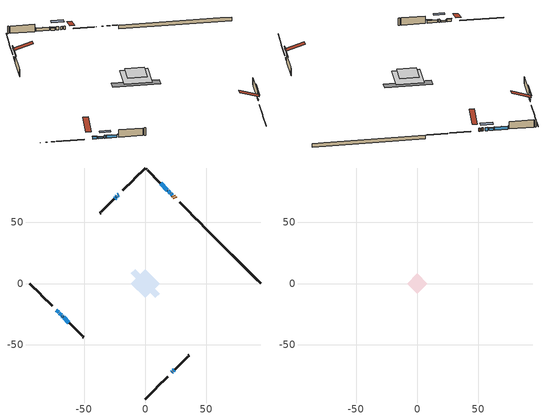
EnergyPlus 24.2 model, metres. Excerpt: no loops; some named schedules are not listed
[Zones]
conditioned space
 floor outside (Floor1 construction): -4.31,0 0,4.31 4.31,0 0,-4.31 z0.61
 floor adiabatic (AdiabaticFloorConstruction): -11.78,0 0,11.78 11.78,0 0,-11.78 z3.05
 floor foundation (Slab1 construction): -11.8,8.37 -8.37,11.8 11.8,-8.37 8.37,-11.8 z-1.83
 wall outside (RimJoist1 construction): 0,-94.37 8.85,-85.52 / -94.37,0 -85.52,-8.85 / 0,94.37 -8.85,85.52 / 46.51,47.86 37.66,56.71 z0.61:0.91
 wall outside (RimJoist2 construction): 9.51,-84.86 18.36,-76.01 / -84.86,-9.51 -76.01,-18.36 / -9.51,84.86 -18.36,76.01 / 37.01,57.36 28.16,66.21 z0.61:0.91
 wall outside (AdiabaticWallConstruction 1): 24.7,69.67 24.09,70.28 / 23.44,70.93 22.82,71.55 z0.61:2.64
 wall outside (AdiabaticWallConstruction): 22.17,72.2 21.09,73.28 z0.61:2.74; 21.81,-72.56 22.25,-72.13 z0.61:1.22; 20.43,73.94 18.71,75.66 / -72.56,-21.81 -70.76,-23.61 z0.61:2.13; -21.81,72.56 -22.46,71.91 z0.61:1.63; -70.11,-24.27 -68.31,-26.06 z0.61:1.53; -23.11,71.26 -23.55,70.82 z0.61:0.87; 22.9,-71.47 23.76,-70.61 z0.61:0.86; 18.05,76.32 12.66,81.71 / -67.65,-26.72 -67.33,-27.04 z0.61:2.64; -24.2,70.17 -25.07,69.3 z0.61:1.83; -66.67,-27.7 -62.36,-32.01 z0.61:2.39
 wall outside (Wall1 construction): 24.42,-69.95 34.57,-59.8 / -61.71,-32.67 -51.56,-42.81 / -25.72,68.65 -35.87,58.5 / 12,82.37 1.85,92.52 z0.61:5.49
 wall outside (Wall3 construction): 35.23,-59.15 35.77,-58.61 / -50.9,-43.47 -50.36,-44.01 / -36.53,57.84 -37.07,57.3 / 1.2,93.17 0.66,93.71 z0.61:5.49
 wall foundation (FoundationWall1 construction): 47.17,47.2,-1.83 47.17,47.2,0.61 89.65,4.72,0.61 89.65,4.72,0.54 94.37,0,0.54 94.37,0,-1.83
 window (WindowConstruction): 22.17,72.21 21.09,73.28 z0.61:2.74
 window (WindowConstruction 6): 21.81,-72.56 22.24,-72.13 z0.61:1.22
 window (WindowConstruction 1): 20.43,73.94 18.71,75.66 z0.61:2.13
 window (WindowConstruction 7): -21.81,72.56 -22.46,71.91 z0.61:1.62
 window (WindowConstruction 8): -72.56,-21.81 -70.76,-23.61 z0.61:2.13
 window (WindowConstruction 9): -70.11,-24.27 -68.31,-26.06 z0.61:1.52
 window (WindowConstruction 10): -23.12,71.25 -23.55,70.82 z0.61:0.86
 window (WindowConstruction 11): 22.9,-71.47 23.76,-70.61 z0.61:0.86
 window (WindowConstruction 2): 18.05,76.32 12.66,81.71 z0.61:2.64
 window (WindowConstruction 3): -24.2,70.17 -25.07,69.3 z0.61:1.83
 window (WindowConstruction 4): -67.65,-26.72 -67.33,-27.04 z0.61:2.64
 window (WindowConstruction 5): -66.67,-27.7 -62.36,-32.01 z0.61:2.39
 door (Door): 24.7,69.67 24.09,70.28 z0.61:2.64
 door (Door 1): 23.44,70.93 22.82,71.55 z0.61:2.64
 ceiling adiabatic (AdiabaticFloorConstruction): 0,-11.78 11.78,0 0,11.78 -11.78,0 z3.05
attic - vented
 floor to conditioned space (Floor2 construction Reversed): -8.35,0 0,8.35 8.35,0 0,-8.35 z5.49
 roof outside (Roof1 construction): 21.16,-73.22,5.49 13.03,-65.09,9.32 10.88,-67.23,9.32 19.01,-75.36,5.49; -73.22,-21.16,5.49 -65.09,-13.03,9.32 -67.23,-10.88,9.32 -75.36,-19.01,5.49; -21.16,73.22,5.49 -13.03,65.09,9.32 -10.88,67.23,9.32 -19.01,75.36,5.49; 25.36,69.01,5.49 17.23,60.88,9.32 19.37,58.74,9.32 27.5,66.87,5.49
shading: 18.93,75.44 24.32,70.05 26.05,71.77 20.66,77.17 z5.79; 22.46,-71.92 21.6,-72.77 21.81,-72.98 22.67,-72.13 z1.52; 18.5,75.88 20.64,73.73 20.85,73.94 18.71,76.09 z2.43; -22.67,71.7 -21.6,72.77 -21.81,72.98 -22.88,71.91 z1.92; -70.55,-23.82 -72.77,-21.6 -72.98,-21.81 -70.76,-24.03 z2.43; -68.1,-26.27 -70.32,-24.05 -70.53,-24.27 -68.31,-26.48 z1.82; -27.86,66.51 -18.8,75.57 -19.02,75.78 -28.07,66.72 z6.96; 28.08,-66.3 18.59,-75.78 18.8,-75.99 28.29,-66.51 z6.96; 12.45,81.92 18.26,76.11 18.47,76.32 12.66,82.13 z2.94; -25.28,69.09 -23.99,70.38 -24.2,70.59 -25.49,69.3 z2.13; -65.17,-29.2 -69.81,-24.56 -71.1,-25.85 -66.47,-30.49 z5.69; -62.15,-32.22 -66.88,-27.49 -67.1,-27.7 -62.36,-32.43 z2.69
[Building]
Building 1: Terrain=Suburbs
[Site:Location]
Toronto City Centre_ON: Latitude {deg}=43.63; Longitude {deg}=-79.39; Time Zone {hr}=-5; Elevation {m}=77; Keep Site Location Information=Yes
[Site:GroundTemperature:Shallow]
5.01852, 3.26908, 3.12898, 3.95918, 7.29196, 10.6092, 13.4851, 15.3069, 15.4617, 13.9799, 11.1774, 7.9619
[Site:WaterMainsTemperature]
Calculation Method=Schedule; Temperature Schedule=mains temperature schedule
[Material] Roughness=Rough; Thermal Absorptance=0.9
Name | Thickness {m} | Conductivity {W/m-K} | Density {kg/m3} | Specific Heat {J/kg-K} | Solar Absorptance | Visible Absorptance
asphalt or fiberglass shingles | 0.00635 | 0.162714 | 1121.4 | 1465.45 | 0.4 | 0.4
ceiling stud and cavity | 0.1397 | 0.0798161 | 65.682 | 1177.47 | 0.7 | 0.7
concrete 4.0 in. | 0.1016 | 1.803125 | 2242.8 | 837.4 | 0.7 | 0.7
concrete 8.0 in. | 0.2032 | 1.803125 | 2242.8 | 837.4 | 0.7 | 0.7
door material | 0.04445 | 0.053851 | 512.64 | 1214.23 | 0.7 | 0.7
door material 1 | 0.04445 | 0.327969 | 512.64 | 1214.23 | 0.7 | 0.7
exterior vertical ins | 0.0460229 | 0.029427 | 32.04 | 1214.23 | 0.7 | 0.7
floor covering | 0.0127 | 0.0433444 | 54.468 | 1339.84 | 0.6 | 0.6
floor rigid ins | 0.051816 | 0.029427 | 32.04 | 1214.23 | 0.7 | 0.7
floor rigid ins 1; wall rigid ins | 0.512978 | 0.029427 | 32.04 | 1214.23 | 0.7 | 0.7
floor stud and cavity | 0.1397 | 0.194838 | 92.3553 | 1139.71 | 0.7 | 0.7
floor stud and cavity 1 | 0.1397 | 1.75129 | 37.0049 | 1207.88 | 0.7 | 0.7
furniture material conditioned space 1 | 0.1524 | 0.115458 | 640.8 | 1214.23 | 0.6 | 0.6
gypsum board | 0.0127 | 0.160291 | 801 | 837.4 | 0.6 | 0.6
gypsum board 1 | 0.0127 | 0.160291 | 801 | 837.4 | 0.7 | 0.7
osb sheathing 0.5 in. | 0.0127 | 0.115458 | 512.64 | 1214.23 | 0.7 | 0.7
osb sheathing 0.75 in. | 0.01905 | 0.115458 | 512.64 | 1214.23 | 0.7 | 0.7
osb sheathing 2.0 in. | 0.0508 | 0.115458 | 512.64 | 1214.23 | 0.7 | 0.7
rim joist stud and cavity | 0.0508 | 0.0451784 | 125.044 | 1163.47 | 0.6 | 0.6
rim joist stud and cavity 1 | 0.0508 | 0.0293316 | 125.044 | 1163.47 | 0.6 | 0.6
wall stud and cavity | 0.1397 | 0.079737 | 139.0536 | 1170.24 | 0.7 | 0.7
wall stud and cavity 1 | 0.1397 | 0.0823012 | 139.0536 | 1170.24 | 0.7 | 0.7
wall stud and cavity 2 | 0.0889 | 0.380278 | 52.3479 | 1209.89 | 0.7 | 0.7
wall stud and cavity 3 | 0.0889 | 0.391764 | 83.0341 | 1211.67 | 0.7 | 0.7
wood siding | 0.0254 | 0.102417 | 544.68 | 1172.36 | 0.4 | 0.4
wood siding 1; wood siding 2; wood siding 3 | 0.0254 | 0.102417 | 544.68 | 1172.36 | 0.7 | 0.7
[WindowMaterial:SimpleGlazingSystem]
Name | U-Factor {W/m2-K} | Solar Heat Gain Coefficient
WindowMaterial | 2.48015 | 0.59
WindowMaterial 1 | 2.52217 | 0.59
WindowMaterial 10 | 3.13937 | 0.25
WindowMaterial 2 | 2.39498 | 0.64
WindowMaterial 3 | 2.50457 | 0.56
WindowMaterial 4 | 3.08826 | 0.59
WindowMaterial 5 | 2.51308 | 0.59
WindowMaterial 6 | 2.71579 | 0.43
WindowMaterial 7 | 2.56816 | 0.53
WindowMaterial 8 | 2.36545 | 0.65
WindowMaterial 9 | 2.42394 | 0.63
[Construction]
AdiabaticFloorConstruction: floor stud and cavity 1, floor rigid ins 1, osb sheathing 0.75 in., floor covering
AdiabaticWallConstruction: wood siding 2, wall rigid ins, wall stud and cavity 2, gypsum board
AdiabaticWallConstruction 1: wood siding 3, wall rigid ins, wall stud and cavity 2, gypsum board
Door: door material
Door 1: door material 1
Floor1 construction: floor stud and cavity, floor rigid ins, osb sheathing 0.75 in., floor covering
Floor2 construction Reversed: gypsum board, ceiling stud and cavity
FoundationWall1 construction: concrete 8.0 in., gypsum board 1
furniture construction conditioned space 1: furniture material conditioned space 1
PartitionWallConstruction: gypsum board, wall stud and cavity 3, gypsum board
RimJoist1 construction: wood siding 1, osb sheathing 2.0 in., rim joist stud and cavity
RimJoist2 construction: wood siding 1, osb sheathing 2.0 in., rim joist stud and cavity 1
Roof1 construction: asphalt or fiberglass shingles
Slab1 construction: concrete 4.0 in.
Wall1 construction: wood siding, osb sheathing 0.5 in., wall stud and cavity, gypsum board
Wall3 construction: wood siding, osb sheathing 0.5 in., wall stud and cavity 1, gypsum board
WindowConstruction: WindowMaterial
WindowConstruction 1: WindowMaterial 1
WindowConstruction 10; WindowConstruction 11: WindowMaterial 10
WindowConstruction 2: WindowMaterial 2
WindowConstruction 3: WindowMaterial 3
WindowConstruction 4: WindowMaterial 4
WindowConstruction 5: WindowMaterial 5
WindowConstruction 6: WindowMaterial 6
WindowConstruction 7: WindowMaterial 7
WindowConstruction 8: WindowMaterial 8
WindowConstruction 9: WindowMaterial 9
[Zone] Multiplier=1; Part of Total Floor Area=Yes
Name | Volume {m3}
attic - vented | 86.698
conditioned space | 1014
[Space]
Name | Zone | Volume {m3}
attic - vented 1 | attic - vented | 86.698
conditioned space 1 | conditioned space | 1014
[ZoneInfiltration:EffectiveLeakageArea]
infil attic - vented 1: Zone or Space=attic - vented 1; Schedule=Always On Discrete; Effective Air Leakage Area {cm2}=5867.37; Stack Coefficient=0.000266512; Wind Coefficient=1.10301e-05
[ZoneMixing]
whole house fan mix: Zone or Space=attic - vented; Schedule=Always On Continuous; Design Flow Rate Calculation Method=Flow/Zone; Design Flow Rate {m3/s}=0; Source Zone or Space=conditioned space
[SurfaceProperty:ExposedFoundationPerimeter]
Slab1: Exposed Perimeter Calculation Method=TotalExposedPerimeter; Total Exposed Perimeter {m}=66.752
[InternalMass] Zone or ZoneList=conditioned space; Space or SpaceList=conditioned space 1
Name | Construction | Surface Area {m2}
furniture mass conditioned space 1 | furniture construction conditioned space 1 | 181.2
partition wall mass | PartitionWallConstruction | 453
[Lights]
interior lighting: Zone or ZoneList or Space or SpaceList=conditioned space 1; Schedule=interior lighting schedule; Design Level Calculation Method=LightingLevel; Lighting Level {W}=343.2; Return Air Fraction=0; Fraction Radiant=0.6; Fraction Visible=0.2; Fraction Replaceable=1
[People]
occupants: Zone or ZoneList or Space or SpaceList=conditioned space 1; Number of People Schedule=occupants schedule; Number of People Calculation Method=People; Number of People=3; Fraction Radiant=0.314171; Sensible Heat Fraction=0.56303; Activity Level Schedule=occupants activity schedule; Carbon Dioxide Generation Rate {m3/s-W}=0; Enable ASHRAE 55 Comfort Warnings=No; Mean Radiant Temperature Calculation Type=EnclosureAveraged
[ElectricEquipment] Zone or ZoneList or Space or SpaceList=conditioned space 1; Design Level Calculation Method=EquipmentLevel
Name | Schedule | Design Level {W} | Fraction Latent | Fraction Radiant | Fraction Lost
clothes dryer | clothes dryer schedule | 140.772 | 0.015 | 0.081 | 0.85
clothes washer | clothes washer schedule | 32.1985 | 0.03 | 0.162 | 0.7
cooking range | cooking range schedule | 215.147 | 0.08 | 0.432 | 0.2
dishwasher | dishwasher schedule | 66.8632 | 0.3 | 0.18 | 0.4
fridge | fridge schedule | 72.9452 | 0 | 0.6 | 0
mech vent bath fan 0 | mech vent bath fan 0 schedule | 50.2 | 0 | 0 | 1
mech vent bath fan 1 | mech vent bath fan 1 schedule | 50.2 | 0 | 0 | 1
mech vent bath fan 2 | mech vent bath fan 2 schedule | 50.2 | 0 | 0 | 1
mech vent bath fan 3 | mech vent bath fan 3 schedule | 50.2 | 0 | 0 | 1
mech vent house fan | mech vent house fan schedule | 0 | 0 | 0 | 1
mech vent house fan cfis | mech vent house fan cfis schedule | 0 | 0 | 0 | 0
mech vent range fan 0 | mech vent range fan 0 schedule | 57 | 0 | 0 | 1
mech vent range fan 1 | mech vent range fan 1 schedule | 57 | 0 | 0 | 1
misc plug loads | misc plug loads schedule | 494.7 | 0.045 | 0.513 | 0.1
whole house fan | Always On Discrete | 0 | 0 | 0 | 1
[OtherEquipment] Zone or ZoneList or Space or SpaceList=conditioned space 1; Design Level Calculation Method=EquipmentLevel
Name | Fuel Type | Schedule | Design Level {W} | Fraction Latent | Fraction Radiant | Fraction Lost
clothes dryer 1 | Electricity | clothes dryer schedule | 0 | 0.015 | 0.081 | 0.85
cooking range 1 | Electricity | cooking range schedule | 0 | 0.08 | 0.432 | 0.2
general water use latent | None | general water use schedule | 62.594 | 1 | 0 | 0
general water use sensible | None | general water use schedule | -61.6891 | 0 | 0.6 | 0
mech vent house fan latent load | None | Always On Discrete | 0 | 1 | 0 | 0
mech vent house fan sensible load | None | Always On Discrete | 0 | 0 | 0 | 0
water heater energy adjustment1 | NaturalGas | Always On Discrete | 0.01 | 0 | 0 | 1
[ZoneInfiltration:DesignFlowRate] Zone or ZoneList or Space or SpaceList=conditioned space 1; Schedule=Always On Discrete; Design Flow Rate Calculation Method=Flow/Zone; Design Flow Rate {m3/s}=0
infil flow; natural vent flow; whole house fan flow
[AvailabilityManager:Scheduled]
central ac and furnace airloop Availability Manager: Schedule=Always On Discrete
[Foundation:Kiva]
Foundation Kiva 1: Initial Indoor Air Temperature {C}=18; Wall Height Above Grade {m}=0.609996; Wall Depth Below Slab {m}=0.2032; Custom Block Material Name 1=exterior vertical ins; Custom Block Depth 1 {m}=2.43998; Custom Block X Position 1 {m}=0.2159; Custom Block Z Position 1 {m}=0
[Foundation:Kiva:Settings]
Soil Conductivity {W/m-K}=0.849921; Soil Density {kg/m3}=1842.3; Soil Specific Heat {J/kg-K}=418.7; Ground Solar Absorptivity=0.9; Ground Thermal Absorptivity=0.9; Ground Surface Roughness {m}=0.03; Far-Field Width {m}=40; Deep-Ground Boundary Condition=ZeroFlux; Deep-Ground Depth {m}=40; Minimum Cell Dimension {m}=0.2; Maximum Cell Growth Coefficient=3; Simulation Timestep=Timestep
[Exterior:Lights]
exterior lighting: Schedule=exterior lighting schedule; Design Level {W}=75.6
[EnergyManagementSystem:GlobalVariable]
central_ac_and_furnace_airloop_Fan_RTF
infil_program_Qfan
infil_program_Qinf
natural_vent_program_Qnv
natural_vent_program_Qwhf
[EnergyManagementSystem:Sensor]
Name | Output:Variable or Output:Meter Index Key | Output:Variable or Output:Meter
airflow_gain | infil flow | Infiltration Sensible Heat Gain Energy
airflow_gain_1 | natural vent flow | Infiltration Sensible Heat Gain Energy
airflow_gain_2 | whole house fan flow | Infiltration Sensible Heat Gain Energy
airflow_loss | infil flow | Infiltration Sensible Heat Loss Energy
airflow_loss_1 | natural vent flow | Infiltration Sensible Heat Loss Energy
airflow_loss_2 | whole house fan flow | Infiltration Sensible Heat Loss Energy
clg_load_cond |  | Cooling:EnergyTransfer:Zone:CONDITIONED SPACE
clg_sp_s; clg_sp_s_1 | cooling setpoint | Schedule Value
clothes_dryer_exhaust_0_sch_s | clothes dryer exhaust 0 schedule | Schedule Value
cool_season | cooling season schedule | Schedule Value
htg_load_cond |  | Heating:EnergyTransfer:Zone:CONDITIONED SPACE
htg_sp_s; htg_sp_s_1 | heating setpoint | Schedule Value
ig_ee_conv | clothes dryer | Electric Equipment Convective Heating Energy
ig_ee_conv_2 | cooking range | Electric Equipment Convective Heating Energy
ig_ee_conv_4 | fridge | Electric Equipment Convective Heating Energy
ig_ee_conv_5 | misc plug loads | Electric Equipment Convective Heating Energy
ig_ee_conv_6 | whole house fan | Electric Equipment Convective Heating Energy
ig_ee_rad | clothes dryer | Electric Equipment Radiant Heating Energy
ig_ee_rad_2 | cooking range | Electric Equipment Radiant Heating Energy
ig_ee_rad_4 | fridge | Electric Equipment Radiant Heating Energy
ig_ee_rad_5 | misc plug loads | Electric Equipment Radiant Heating Energy
ig_ee_rad_6 | whole house fan | Electric Equipment Radiant Heating Energy
ig_lgt_conv | interior lighting | Lights Convective Heating Energy
ig_lgt_rad | interior lighting | Lights Radiant Heating Energy
ig_lgt_vis | interior lighting | Lights Visible Radiation Heating Energy
ig_oe_conv | clothes dryer 1 | Other Equipment Convective Heating Energy
ig_oe_conv_1 | cooking range 1 | Other Equipment Convective Heating Energy
ig_oe_conv_2 | general water use latent | Other Equipment Convective Heating Energy
ig_oe_conv_3 | general water use sensible | Other Equipment Convective Heating Energy
ig_oe_conv_4 | water heater energy adjustment1 | Other Equipment Convective Heating Energy
ig_oe_rad | clothes dryer 1 | Other Equipment Radiant Heating Energy
ig_oe_rad_1 | cooking range 1 | Other Equipment Radiant Heating Energy
ig_oe_rad_2 | general water use latent | Other Equipment Radiant Heating Energy
ig_oe_rad_3 | general water use sensible | Other Equipment Radiant Heating Energy
ig_oe_rad_4 | water heater energy adjustment1 | Other Equipment Radiant Heating Energy
ig_ppl_conv | occupants | People Convective Heating Energy
ig_ppl_rad | occupants | People Radiant Heating Energy
im_conv | furniture mass conditioned space 1 | Surface Inside Face Convection Heat Gain Energy
im_conv_1 | partition wall mass | Surface Inside Face Convection Heat Gain Energy
im_ig | furniture mass conditioned space 1 | Surface Inside Face Internal Gains Radiation Heat Gain Energy
im_ig_1 | partition wall mass | Surface Inside Face Internal Gains Radiation Heat Gain Energy
im_lgt | furniture mass conditioned space 1 | Surface Inside Face Lights Radiation Heat Gain Energy
im_lgt_1 | partition wall mass | Surface Inside Face Lights Radiation Heat Gain Energy
im_sol | furniture mass conditioned space 1 | Surface Inside Face Solar Radiation Heat Gain Energy
im_sol_1 | partition wall mass | Surface Inside Face Solar Radiation Heat Gain Energy
im_surf | furniture mass conditioned space 1 | Surface Inside Face Net Surface Thermal Radiation Heat Gain Energy
im_surf_1 | partition wall mass | Surface Inside Face Net Surface Thermal Radiation Heat Gain Energy
mech_vent_bath_fan_0_sch_s | mech vent bath fan 0 schedule | Schedule Value
mech_vent_bath_fan_1_sch_s | mech vent bath fan 1 schedule | Schedule Value
mech_vent_bath_fan_2_sch_s | mech vent bath fan 2 schedule | Schedule Value
mech_vent_bath_fan_3_sch_s | mech vent bath fan 3 schedule | Schedule Value
mech_vent_range_fan_0_sch_s | mech vent range fan 0 schedule | Schedule Value
mech_vent_range_fan_1_sch_s | mech vent range fan 1 schedule | Schedule Value
mv_conv | mech vent bath fan 0 | Electric Equipment Convective Heating Energy
mv_conv_1 | mech vent bath fan 1 | Electric Equipment Convective Heating Energy
mv_conv_2 | mech vent bath fan 2 | Electric Equipment Convective Heating Energy
mv_conv_3 | mech vent bath fan 3 | Electric Equipment Convective Heating Energy
mv_conv_4 | mech vent house fan | Electric Equipment Convective Heating Energy
mv_conv_5 | mech vent house fan cfis | Electric Equipment Convective Heating Energy
mv_conv_6 | mech vent range fan 0 | Electric Equipment Convective Heating Energy
mv_conv_7 | mech vent range fan 1 | Electric Equipment Convective Heating Energy
mv_conv_8 | mech vent house fan latent load | Other Equipment Convective Heating Energy
mv_conv_9 | mech vent house fan sensible load | Other Equipment Convective Heating Energy
mv_rad | mech vent bath fan 0 | Electric Equipment Radiant Heating Energy
mv_rad_1 | mech vent bath fan 1 | Electric Equipment Radiant Heating Energy
mv_rad_2 | mech vent bath fan 2 | Electric Equipment Radiant Heating Energy
mv_rad_3 | mech vent bath fan 3 | Electric Equipment Radiant Heating Energy
mv_rad_4 | mech vent house fan | Electric Equipment Radiant Heating Energy
mv_rad_5 | mech vent house fan cfis | Electric Equipment Radiant Heating Energy
mv_rad_6 | mech vent range fan 0 | Electric Equipment Radiant Heating Energy
mv_rad_7 | mech vent range fan 1 | Electric Equipment Radiant Heating Energy
mv_rad_8 | mech vent house fan latent load | Other Equipment Radiant Heating Energy
mv_rad_9 | mech vent house fan sensible load | Other Equipment Radiant Heating Energy
natural_vent_s | natural vent schedule | Schedule Value
out_pb_s |  | Site Outdoor Air Barometric Pressure
out_wt_s |  | Site Outdoor Air Humidity Ratio
site_vw_s |  | Site Wind Speed
ss_back_out | Window1 | Surface Window Shortwave from Zone Back Out Window Heat Transfer Rate
ss_back_out_1 | Window15 | Surface Window Shortwave from Zone Back Out Window Heat Transfer Rate
ss_back_out_10 | Window8 | Surface Window Shortwave from Zone Back Out Window Heat Transfer Rate
ss_back_out_11 | Window9 | Surface Window Shortwave from Zone Back Out Window Heat Transfer Rate
ss_back_out_2 | Window2 | Surface Window Shortwave from Zone Back Out Window Heat Transfer Rate
ss_back_out_3 | Window21 | Surface Window Shortwave from Zone Back Out Window Heat Transfer Rate
ss_back_out_4 | Window26 | Surface Window Shortwave from Zone Back Out Window Heat Transfer Rate
ss_back_out_5 | Window27 | Surface Window Shortwave from Zone Back Out Window Heat Transfer Rate
ss_back_out_6 | Window28 | Surface Window Shortwave from Zone Back Out Window Heat Transfer Rate
ss_back_out_7 | Window29 | Surface Window Shortwave from Zone Back Out Window Heat Transfer Rate
ss_back_out_8 | Window6 | Surface Window Shortwave from Zone Back Out Window Heat Transfer Rate
ss_back_out_9 | Window7 | Surface Window Shortwave from Zone Back Out Window Heat Transfer Rate
ss_conv | Door1 | Surface Inside Face Convection Heat Gain Energy
ss_conv_1 | Door2 | Surface Inside Face Convection Heat Gain Energy
ss_conv_10 | Window6 | Surface Inside Face Convection Heat Gain Energy
ss_conv_11 | Window7 | Surface Inside Face Convection Heat Gain Energy
ss_conv_12 | Window8 | Surface Inside Face Convection Heat Gain Energy
ss_conv_13 | Window9 | Surface Inside Face Convection Heat Gain Energy
ss_conv_2 | Window1 | Surface Inside Face Convection Heat Gain Energy
ss_conv_3 | Window15 | Surface Inside Face Convection Heat Gain Energy
ss_conv_4 | Window2 | Surface Inside Face Convection Heat Gain Energy
ss_conv_5 | Window21 | Surface Inside Face Convection Heat Gain Energy
ss_conv_6 | Window26 | Surface Inside Face Convection Heat Gain Energy
ss_conv_7 | Window27 | Surface Inside Face Convection Heat Gain Energy
ss_conv_8 | Window28 | Surface Inside Face Convection Heat Gain Energy
ss_conv_9 | Window29 | Surface Inside Face Convection Heat Gain Energy
ss_ig | Door1 | Surface Inside Face Internal Gains Radiation Heat Gain Energy
ss_ig_1 | Door2 | Surface Inside Face Internal Gains Radiation Heat Gain Energy
ss_ig_10 | Window6 | Surface Inside Face Internal Gains Radiation Heat Gain Energy
ss_ig_11 | Window7 | Surface Inside Face Internal Gains Radiation Heat Gain Energy
ss_ig_12 | Window8 | Surface Inside Face Internal Gains Radiation Heat Gain Energy
ss_ig_13 | Window9 | Surface Inside Face Internal Gains Radiation Heat Gain Energy
ss_ig_2 | Window1 | Surface Inside Face Internal Gains Radiation Heat Gain Energy
ss_ig_3 | Window15 | Surface Inside Face Internal Gains Radiation Heat Gain Energy
ss_ig_4 | Window2 | Surface Inside Face Internal Gains Radiation Heat Gain Energy
ss_ig_5 | Window21 | Surface Inside Face Internal Gains Radiation Heat Gain Energy
ss_ig_6 | Window26 | Surface Inside Face Internal Gains Radiation Heat Gain Energy
ss_ig_7 | Window27 | Surface Inside Face Internal Gains Radiation Heat Gain Energy
ss_ig_8 | Window28 | Surface Inside Face Internal Gains Radiation Heat Gain Energy
ss_ig_9 | Window29 | Surface Inside Face Internal Gains Radiation Heat Gain Energy
ss_lgt | Door1 | Surface Inside Face Lights Radiation Heat Gain Energy
ss_lgt_1 | Door2 | Surface Inside Face Lights Radiation Heat Gain Energy
ss_sol | Door1 | Surface Inside Face Solar Radiation Heat Gain Energy
ss_sol_1 | Door2 | Surface Inside Face Solar Radiation Heat Gain Energy
ss_surf | Door1 | Surface Inside Face Net Surface Thermal Radiation Heat Gain Energy
ss_surf_1 | Door2 | Surface Inside Face Net Surface Thermal Radiation Heat Gain Energy
ss_surf_10 | Window6 | Surface Inside Face Net Surface Thermal Radiation Heat Gain Energy
ss_surf_11 | Window7 | Surface Inside Face Net Surface Thermal Radiation Heat Gain Energy
ss_surf_12 | Window8 | Surface Inside Face Net Surface Thermal Radiation Heat Gain Energy
ss_surf_13 | Window9 | Surface Inside Face Net Surface Thermal Radiation Heat Gain Energy
ss_surf_2 | Window1 | Surface Inside Face Net Surface Thermal Radiation Heat Gain Energy
ss_surf_3 | Window15 | Surface Inside Face Net Surface Thermal Radiation Heat Gain Energy
ss_surf_4 | Window2 | Surface Inside Face Net Surface Thermal Radiation Heat Gain Energy
ss_surf_5 | Window21 | Surface Inside Face Net Surface Thermal Radiation Heat Gain Energy
ss_surf_6 | Window26 | Surface Inside Face Net Surface Thermal Radiation Heat Gain Energy
ss_surf_7 | Window27 | Surface Inside Face Net Surface Thermal Radiation Heat Gain Energy
ss_surf_8 | Window28 | Surface Inside Face Net Surface Thermal Radiation Heat Gain Energy
ss_surf_9 | Window29 | Surface Inside Face Net Surface Thermal Radiation Heat Gain Energy
ss_trans_in | Window1 | Surface Window Transmitted Solar Radiation Rate
ss_trans_in_1 | Window15 | Surface Window Transmitted Solar Radiation Rate
ss_trans_in_10 | Window8 | Surface Window Transmitted Solar Radiation Rate
ss_trans_in_11 | Window9 | Surface Window Transmitted Solar Radiation Rate
ss_trans_in_2 | Window2 | Surface Window Transmitted Solar Radiation Rate
ss_trans_in_3 | Window21 | Surface Window Transmitted Solar Radiation Rate
ss_trans_in_4 | Window26 | Surface Window Transmitted Solar Radiation Rate
ss_trans_in_5 | Window27 | Surface Window Transmitted Solar Radiation Rate
ss_trans_in_6 | Window28 | Surface Window Transmitted Solar Radiation Rate
ss_trans_in_7 | Window29 | Surface Window Transmitted Solar Radiation Rate
ss_trans_in_8 | Window6 | Surface Window Transmitted Solar Radiation Rate
ss_trans_in_9 | Window7 | Surface Window Transmitted Solar Radiation Rate
ss_trans_out | Window1 | Surface Inside Face Initial Transmitted Diffuse Transmitted Out Window Solar Radiation Rate
ss_trans_out_1 | Window15 | Surface Inside Face Initial Transmitted Diffuse Transmitted Out Window Solar Radiation Rate
ss_trans_out_10 | Window8 | Surface Inside Face Initial Transmitted Diffuse Transmitted Out Window Solar Radiation Rate
ss_trans_out_11 | Window9 | Surface Inside Face Initial Transmitted Diffuse Transmitted Out Window Solar Radiation Rate
